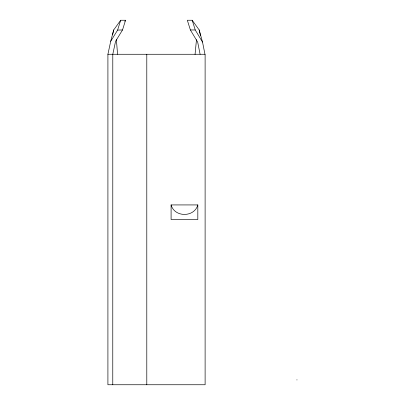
<?xml version="1.0" encoding="UTF-8"?>
<svg xmlns="http://www.w3.org/2000/svg" width="405" height="405" viewBox="0 0 405 405"><rect width="100%" height="100%" fill="white"/><g stroke="black" fill="none" stroke-linecap="round" stroke-linejoin="round"><path stroke-width="0.61" d="M196.476 39.69L195.048 54.452M107.912 54.27L205.112 54.27L205.112 384.75L107.912 384.75L107.912 54.27L110.712 41.3L113.678 29.97L120.68 20.25L125.54 20.25L122.512 29.98L115.572 41.3L112.793 54.27L112.772 384.75M112.61 34.83L113.678 29.97M110.712 41.3L117.617 30.066L120.68 20.25M197.822 204.93C194.39 217.576 174.52 217.576 171.092 204.93L197.822 204.93L197.822 219.51L171.092 219.51L171.092 204.93M124.801 21.273L125.54 20.25M117.617 30.066L122.512 29.98M204.965 54.27L202.535 42.12L199.199 29.97L192.198 20.25L187.338 20.25L190.385 29.97L197.675 42.12L200.105 54.27M190.385 29.97L195.245 29.97L202.535 42.12M296.779 379.89L297.088 379.89M192.198 20.25L195.245 29.97M199.199 29.97L200.404 35.438M116.397 39.69L117.556 54.285M146.792 54.27L146.792 384.75"/></g></svg>
